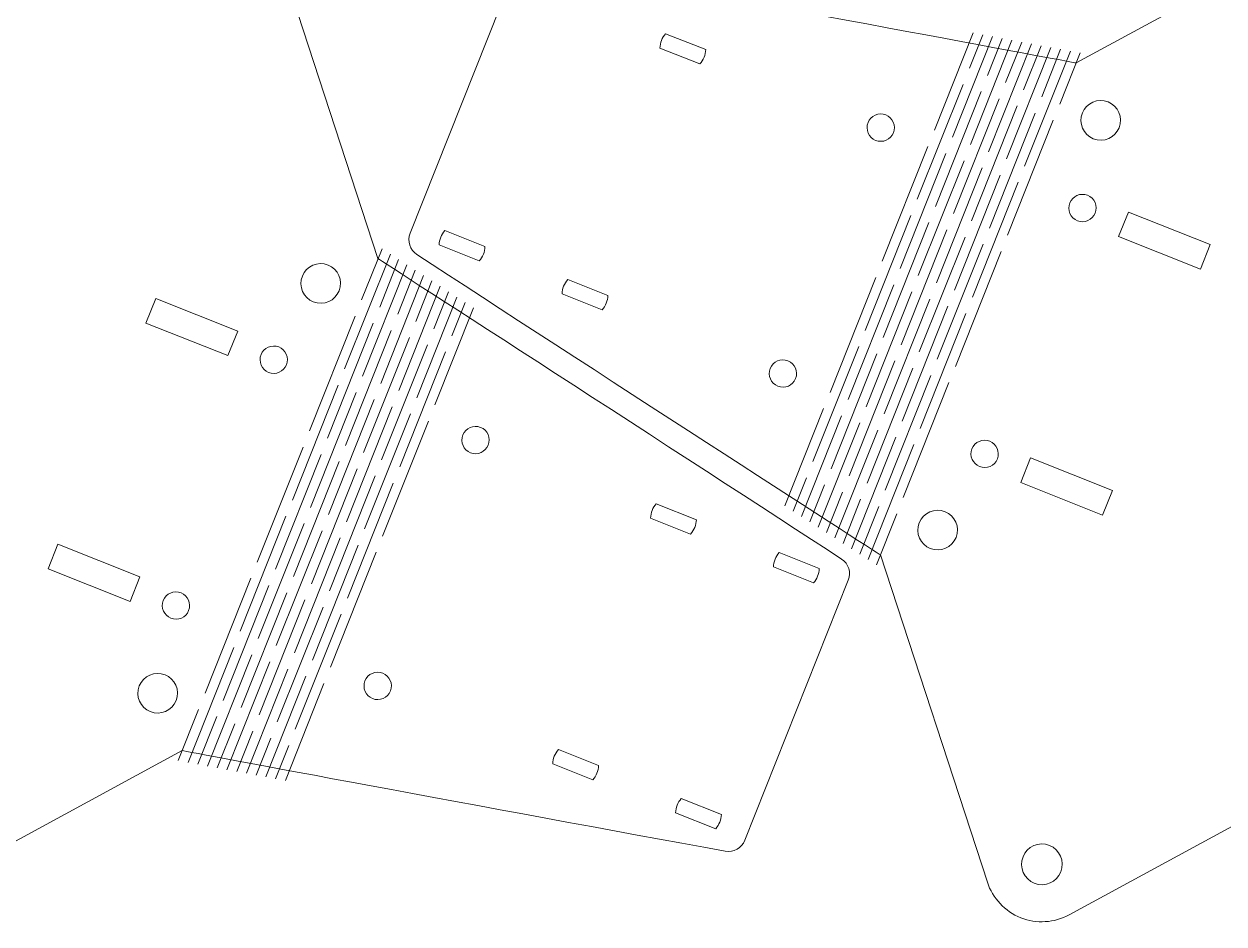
# Model space of a CAD drawing. Header units: inches. Extents: x -11.8 to 6.2, y -5.8 to 5.2.
# Drawn here: x -2.85 to 2.51, y -5.76 to -1.74 of the extents above; entities that cross this region are included whole.
import ezdxf

# ---------------------------------------------------------------- set-up
doc = ezdxf.new("R2010")
doc.units = ezdxf.units.IN
doc.header["$MEASUREMENT"] = 0
doc.layers.add('VIEW_HATCHES', color=7, linetype='Continuous')

msp = doc.modelspace()

# ---------------------------------------------------------------- linework, layer by layer
at = {"layer": 'VIEW_HATCHES', "color": 4, "lineweight": 5}
for points in [[(-2.139, -1.0511), (-2.139, -1.0511), (-3.4896, -1.784), (-3.4896, -1.784), (-3.4896, -1.784), (-3.5563, -1.8203), (-3.6358, -1.8251), (-3.7064, -1.7971), (-3.7064, -1.7971), (-3.777, -1.769), (-3.8317, -1.7106), (-3.8554, -1.6384), (-3.8554, -1.6384), (-3.8554, -1.6384), (-4.3327, -0.1778), (-4.3327, -0.1778), (-4.3327, -0.1778), (-4.3327, -0.1778), (-4.3327, -0.1778), (-4.3327, -0.1778), (-4.3327, -0.1778), (-4.3589, -0.1607), (-5.6886, 0.6973), (-6.4027, 1.1629), (-6.4027, 1.1629), (-6.4341, 1.1834), (-6.4467, 1.2232), (-6.4329, 1.258), (-6.4329, 1.258), (-6.4329, 1.258), (-5.9709, 2.4185), (-5.9709, 2.4185), (-5.9709, 2.4185), (-5.957, 2.4533), (-5.9205, 2.4735), (-5.8836, 2.4668), (-5.8836, 2.4668), (-4.8704, 2.2826), (-3.4893, 2.0236), (-3.4586, 2.018), (-3.4586, 2.018), (-3.4586, 2.018), (-3.4586, 2.018), (-3.4586, 2.018), (-3.4586, 2.018), (-3.4586, 2.018), (-2.1079, 2.751), (-2.1079, 2.751), (-2.1079, 2.751), (-2.0412, 2.7873), (-1.9617, 2.7921), (-1.8911, 2.764), (-1.8911, 2.764), (-1.8205, 2.736), (-1.7658, 2.6776), (-1.7422, 2.6054), (-1.7422, 2.6054), (-1.7422, 2.6054), (-1.2648, 1.1447), (-1.2648, 1.1447), (-1.2648, 1.1447), (-1.2648, 1.1447), (-1.2648, 1.1447), (-1.2648, 1.1447), (-1.2648, 1.1447), (-1.2387, 1.1277), (0.1346, 0.2413), (0.8052, -0.196), (0.8052, -0.196), (0.8366, -0.2164), (0.8492, -0.2562), (0.8353, -0.2911), (0.8353, -0.2911), (0.8353, -0.2911), (0.3734, -1.4515), (0.3734, -1.4515), (0.3734, -1.4515), (0.3595, -1.4864), (0.323, -1.5066), (0.2861, -1.4999), (0.2861, -1.4999), (-0.7271, -1.3156), (-2.1082, -1.0567), (-2.139, -1.0511), (-2.139, -1.0511), (-2.139, -1.0511), (-2.139, -1.0511), (-2.139, -1.0511)], [(-2.139, -4.986), (-2.139, -4.986), (-3.4896, -5.7189), (-3.4896, -5.7189), (-3.4896, -5.7189), (-3.5563, -5.7552), (-3.6358, -5.76), (-3.7064, -5.7319), (-3.7064, -5.7319), (-3.777, -5.7039), (-3.8317, -5.6455), (-3.8554, -5.5733), (-3.8554, -5.5733), (-3.8554, -5.5733), (-4.3327, -4.1126), (-4.3327, -4.1126), (-4.3327, -4.1126), (-4.3327, -4.1126), (-4.3327, -4.1126), (-4.3327, -4.1126), (-4.3327, -4.1126), (-4.3589, -4.0956), (-5.6886, -3.2376), (-6.4027, -2.7719), (-6.4027, -2.7719), (-6.4341, -2.7515), (-6.4467, -2.7117), (-6.4329, -2.6769), (-6.4329, -2.6769), (-6.4329, -2.6769), (-5.9709, -1.5164), (-5.9709, -1.5164), (-5.9709, -1.5164), (-5.957, -1.4816), (-5.9205, -1.4614), (-5.8836, -1.468), (-5.8836, -1.468), (-4.8704, -1.6523), (-3.4893, -1.9112), (-3.4586, -1.9168), (-3.4586, -1.9168), (-3.4586, -1.9168), (-3.4586, -1.9168), (-3.4586, -1.9168), (-3.4586, -1.9168), (-3.4586, -1.9168), (-2.1079, -1.1839), (-2.1079, -1.1839), (-2.1079, -1.1839), (-2.0412, -1.1476), (-1.9617, -1.1428), (-1.8911, -1.1709), (-1.8911, -1.1709), (-1.8205, -1.1989), (-1.7658, -1.2573), (-1.7422, -1.3295), (-1.7422, -1.3295), (-1.7422, -1.3295), (-1.2648, -2.7902), (-1.2648, -2.7902), (-1.2648, -2.7902), (-1.2648, -2.7902), (-1.2648, -2.7902), (-1.2648, -2.7902), (-1.2648, -2.7902), (-1.2387, -2.8072), (0.1346, -3.6936), (0.8052, -4.1309), (0.8052, -4.1309), (0.8366, -4.1513), (0.8492, -4.1911), (0.8353, -4.2259), (0.8353, -4.2259), (0.8353, -4.2259), (0.3734, -5.3864), (0.3734, -5.3864), (0.3734, -5.3864), (0.3595, -5.4212), (0.323, -5.4415), (0.2861, -5.4348), (0.2861, -5.4348), (-0.7271, -5.2505), (-2.1082, -4.9916), (-2.139, -4.986), (-2.139, -4.986), (-2.139, -4.986), (-2.139, -4.986), (-2.139, -4.986)], [(3.1726, -4.986), (3.1726, -4.986), (1.822, -5.7189), (1.822, -5.7189), (1.822, -5.7189), (1.7552, -5.7552), (1.6758, -5.76), (1.6052, -5.7319), (1.6052, -5.7319), (1.5346, -5.7039), (1.4799, -5.6455), (1.4562, -5.5733), (1.4562, -5.5733), (1.4562, -5.5733), (0.9789, -4.1126), (0.9789, -4.1126), (0.9789, -4.1126), (0.9789, -4.1126), (0.9789, -4.1126), (0.9789, -4.1126), (0.9789, -4.1126), (0.9527, -4.0956), (-0.3771, -3.2376), (-1.0911, -2.7719), (-1.0911, -2.7719), (-1.1225, -2.7515), (-1.1351, -2.7117), (-1.1213, -2.6769), (-1.1213, -2.6769), (-1.1213, -2.6769), (-0.6593, -1.5164), (-0.6593, -1.5164), (-0.6593, -1.5164), (-0.6455, -1.4816), (-0.6089, -1.4614), (-0.5721, -1.468), (-0.5721, -1.468), (0.4411, -1.6523), (1.8223, -1.9112), (1.853, -1.9168), (1.853, -1.9168), (1.853, -1.9168), (1.853, -1.9168), (1.853, -1.9168), (1.853, -1.9168), (1.853, -1.9168), (3.2036, -1.1839), (3.2036, -1.1839), (3.2036, -1.1839), (3.2704, -1.1476), (3.3498, -1.1428), (3.4204, -1.1709), (3.4204, -1.1709), (3.4911, -1.1989), (3.5457, -1.2573), (3.5694, -1.3295), (3.5694, -1.3295), (3.5694, -1.3295), (4.0468, -2.7902), (4.0468, -2.7902), (4.0468, -2.7902), (4.0468, -2.7902), (4.0468, -2.7902), (4.0468, -2.7902), (4.0468, -2.7902), (4.0729, -2.8072), (5.4462, -3.6936), (6.1168, -4.1309), (6.1168, -4.1309), (6.1482, -4.1513), (6.1608, -4.1911), (6.1469, -4.2259), (6.1469, -4.2259), (6.1469, -4.2259), (5.6849, -5.3864), (5.6849, -5.3864), (5.6849, -5.3864), (5.6711, -5.4212), (5.6345, -5.4415), (5.5977, -5.4348), (5.5977, -5.4348), (4.5845, -5.2505), (3.2033, -4.9916), (3.1726, -4.986), (3.1726, -4.986), (3.1726, -4.986), (3.1726, -4.986), (3.1726, -4.986)]]:
    msp.add_open_spline(points, degree=3, knots=[0, 0, 0, 0, 0.045455, 0.045455, 0.045455, 0.045455, 0.090909, 0.090909, 0.090909, 0.090909, 0.136364, 0.136364, 0.136364, 0.136364, 0.181818, 0.181818, 0.181818, 0.181818, 0.227273, 0.227273, 0.227273, 0.227273, 0.272727, 0.272727, 0.272727, 0.272727, 0.318182, 0.318182, 0.318182, 0.318182, 0.363636, 0.363636, 0.363636, 0.363636, 0.409091, 0.409091, 0.409091, 0.409091, 0.454545, 0.454545, 0.454545, 0.454545, 0.5, 0.5, 0.5, 0.5, 0.545455, 0.545455, 0.545455, 0.545455, 0.590909, 0.590909, 0.590909, 0.590909, 0.636364, 0.636364, 0.636364, 0.636364, 0.681818, 0.681818, 0.681818, 0.681818, 0.727273, 0.727273, 0.727273, 0.727273, 0.772727, 0.772727, 0.772727, 0.772727, 0.818182, 0.818182, 0.818182, 0.818182, 0.863636, 0.863636, 0.863636, 0.863636, 0.909091, 0.909091, 0.909091, 0.909091, 0.954545, 0.954545, 0.954545, 0.954545, 1, 1, 1, 1], dxfattribs=at)
at = {"layer": 'VIEW_HATCHES', "lineweight": 5}
for points in [[(0.1731, -1.9214), (0.1887, -1.9036), (0.1977, -1.881), (0.1986, -1.8574), (0.1986, -1.8574), (0.1986, -1.8574), (0.0195, -1.7861), (0.0195, -1.7861), (0.0195, -1.7861), (0.0038, -1.8039), (-0.0052, -1.8265), (-0.006, -1.8501), (-0.006, -1.8501), (-0.006, -1.8501), (0.1731, -1.9214), (0.1731, -1.9214)], [(2.0495, -2.1887), (2.0582, -2.1407), (2.0263, -2.0946), (1.9782, -2.0858), (1.9782, -2.0858), (1.9302, -2.0771), (1.8841, -2.109), (1.8753, -2.1571), (1.8753, -2.1571), (1.8666, -2.2052), (1.8985, -2.2512), (1.9466, -2.26), (1.9466, -2.26), (1.9947, -2.2687), (2.0407, -2.2368), (2.0495, -2.1887)], [(1.0401, -2.2165), (1.0461, -2.1834), (1.0241, -2.1516), (0.991, -2.1456), (0.991, -2.1456), (0.9578, -2.1395), (0.9261, -2.1615), (0.92, -2.1947), (0.92, -2.1947), (0.914, -2.2278), (0.936, -2.2596), (0.9691, -2.2656), (0.9691, -2.2656), (1.0023, -2.2717), (1.0341, -2.2497), (1.0401, -2.2165)], [(1.941, -2.5752), (1.9471, -2.542), (1.9251, -2.5102), (1.8919, -2.5042), (1.8919, -2.5042), (1.8587, -2.4982), (1.827, -2.5202), (1.8209, -2.5533), (1.8209, -2.5533), (1.8149, -2.5865), (1.8369, -2.6183), (1.8701, -2.6243), (1.8701, -2.6243), (1.9032, -2.6303), (1.935, -2.6083), (1.941, -2.5752)], [(2.4078, -2.8375), (2.4078, -2.8375), (2.4515, -2.7278), (2.4515, -2.7278), (2.4515, -2.7278), (2.4515, -2.7278), (2.0857, -2.5822), (2.0857, -2.5822), (2.0857, -2.5822), (2.0857, -2.5822), (2.042, -2.6919), (2.042, -2.6919), (2.042, -2.6919), (2.042, -2.6919), (2.4078, -2.8375), (2.4078, -2.8375)], [(-0.9915, -2.729), (-0.9915, -2.729), (-0.8124, -2.8003), (-0.8124, -2.8003), (-0.8124, -2.8003), (-0.7968, -2.7826), (-0.7878, -2.76), (-0.787, -2.7363), (-0.787, -2.7363), (-0.787, -2.7363), (-0.9661, -2.665), (-0.9661, -2.665), (-0.9661, -2.665), (-0.9817, -2.6828), (-0.9907, -2.7054), (-0.9915, -2.729)], [(-1.4332, -2.9168), (-1.4244, -2.8687), (-1.4563, -2.8227), (-1.5044, -2.8139), (-1.5044, -2.8139), (-1.5525, -2.8052), (-1.5986, -2.8371), (-1.6073, -2.8852), (-1.6073, -2.8852), (-1.6161, -2.9332), (-1.5842, -2.9793), (-1.5361, -2.9881), (-1.5361, -2.9881), (-1.488, -2.9968), (-1.4419, -2.9649), (-1.4332, -2.9168)], [(-0.2638, -3.0188), (-0.2481, -3.001), (-0.2391, -2.9784), (-0.2383, -2.9547), (-0.2383, -2.9547), (-0.2383, -2.9547), (-0.4174, -2.8834), (-0.4174, -2.8834), (-0.4174, -2.8834), (-0.433, -2.9012), (-0.442, -2.9238), (-0.4429, -2.9474), (-0.4429, -2.9474), (-0.4429, -2.9474), (-0.2638, -3.0188), (-0.2638, -3.0188)], [(-2.2569, -2.9679), (-2.2569, -2.9679), (-2.3006, -3.0777), (-2.3006, -3.0777), (-2.3006, -3.0777), (-2.3006, -3.0777), (-1.9348, -3.2233), (-1.9348, -3.2233), (-1.9348, -3.2233), (-1.9348, -3.2233), (-1.8911, -3.1135), (-1.8911, -3.1135), (-1.8911, -3.1135), (-1.8911, -3.1135), (-2.2569, -2.9679), (-2.2569, -2.9679)], [(-1.67, -3.2521), (-1.664, -3.219), (-1.686, -3.1872), (-1.7192, -3.1812), (-1.7192, -3.1812), (-1.7523, -3.1752), (-1.7841, -3.1971), (-1.7901, -3.2303), (-1.7901, -3.2303), (-1.7961, -3.2635), (-1.7741, -3.2952), (-1.741, -3.3013), (-1.741, -3.3013), (-1.7078, -3.3073), (-1.6761, -3.2853), (-1.67, -3.2521)], [(0.6033, -3.3139), (0.6093, -3.2807), (0.5873, -3.2489), (0.5541, -3.2429), (0.5541, -3.2429), (0.521, -3.2369), (0.4892, -3.2589), (0.4832, -3.292), (0.4832, -3.292), (0.4771, -3.3252), (0.4991, -3.3569), (0.5323, -3.363), (0.5323, -3.363), (0.5655, -3.369), (0.5972, -3.347), (0.6033, -3.3139)], [(-0.7691, -3.6108), (-0.7631, -3.5776), (-0.7851, -3.5459), (-0.8182, -3.5398), (-0.8182, -3.5398), (-0.8514, -3.5338), (-0.8832, -3.5558), (-0.8892, -3.589), (-0.8892, -3.589), (-0.8952, -3.6221), (-0.8732, -3.6539), (-0.8401, -3.6599), (-0.8401, -3.6599), (-0.8069, -3.6659), (-0.7752, -3.644), (-0.7691, -3.6108)], [(1.5042, -3.6725), (1.5102, -3.6393), (1.4882, -3.6076), (1.455, -3.6016), (1.455, -3.6016), (1.4219, -3.5955), (1.3901, -3.6175), (1.3841, -3.6507), (1.3841, -3.6507), (1.3781, -3.6838), (1.4001, -3.7156), (1.4332, -3.7216), (1.4332, -3.7216), (1.4664, -3.7277), (1.4981, -3.7057), (1.5042, -3.6725)], [(1.971, -3.9349), (1.971, -3.9349), (2.0146, -3.8251), (2.0146, -3.8251), (2.0146, -3.8251), (2.0146, -3.8251), (1.6489, -3.6795), (1.6489, -3.6795), (1.6489, -3.6795), (1.6489, -3.6795), (1.6052, -3.7893), (1.6052, -3.7893), (1.6052, -3.7893), (1.6052, -3.7893), (1.971, -3.9349), (1.971, -3.9349)], [(-0.0222, -3.8841), (-0.0378, -3.9018), (-0.0468, -3.9244), (-0.0477, -3.9481), (-0.0477, -3.9481), (-0.0477, -3.9481), (0.1314, -4.0194), (0.1314, -4.0194), (0.1314, -4.0194), (0.1471, -4.0016), (0.1561, -3.979), (0.1569, -3.9554), (0.1569, -3.9554), (0.1569, -3.9554), (-0.0222, -3.8841), (-0.0222, -3.8841)], [(1.3214, -4.0176), (1.3301, -3.9696), (1.2982, -3.9235), (1.2502, -3.9147), (1.2502, -3.9147), (1.2021, -3.906), (1.156, -3.9379), (1.1472, -3.986), (1.1472, -3.986), (1.1385, -4.0341), (1.1704, -4.0801), (1.2185, -4.0889), (1.2185, -4.0889), (1.2666, -4.0976), (1.3126, -4.0657), (1.3214, -4.0176)], [(-2.6937, -4.0653), (-2.6937, -4.0653), (-2.7374, -4.175), (-2.7374, -4.175), (-2.7374, -4.175), (-2.7374, -4.175), (-2.3717, -4.3206), (-2.3717, -4.3206), (-2.3717, -4.3206), (-2.3717, -4.3206), (-2.328, -4.2109), (-2.328, -4.2109), (-2.328, -4.2109), (-2.328, -4.2109), (-2.6937, -4.0653), (-2.6937, -4.0653)], [(0.6801, -4.2378), (0.6958, -4.22), (0.7048, -4.1974), (0.7056, -4.1738), (0.7056, -4.1738), (0.7056, -4.1738), (0.5265, -4.1025), (0.5265, -4.1025), (0.5265, -4.1025), (0.5109, -4.1202), (0.5019, -4.1429), (0.501, -4.1665), (0.501, -4.1665), (0.501, -4.1665), (0.6801, -4.2378), (0.6801, -4.2378)], [(-2.1069, -4.3495), (-2.1009, -4.3163), (-2.1228, -4.2846), (-2.156, -4.2785), (-2.156, -4.2785), (-2.1892, -4.2725), (-2.2209, -4.2945), (-2.227, -4.3276), (-2.227, -4.3276), (-2.233, -4.3608), (-2.211, -4.3926), (-2.1778, -4.3986), (-2.1778, -4.3986), (-2.1447, -4.4046), (-2.1129, -4.3826), (-2.1069, -4.3495)], [(-2.1613, -4.7457), (-2.1525, -4.6976), (-2.1844, -4.6516), (-2.2325, -4.6428), (-2.2325, -4.6428), (-2.2806, -4.6341), (-2.3267, -4.666), (-2.3354, -4.7141), (-2.3354, -4.7141), (-2.3442, -4.7622), (-2.3123, -4.8082), (-2.2642, -4.817), (-2.2642, -4.817), (-2.2161, -4.8257), (-2.17, -4.7938), (-2.1613, -4.7457)], [(-1.206, -4.7081), (-1.1999, -4.675), (-1.2219, -4.6432), (-1.2551, -4.6372), (-1.2551, -4.6372), (-1.2883, -4.6311), (-1.32, -4.6531), (-1.3261, -4.6863), (-1.3261, -4.6863), (-1.3321, -4.7195), (-1.3101, -4.7512), (-1.2769, -4.7573), (-1.2769, -4.7573), (-1.2438, -4.7633), (-1.212, -4.7413), (-1.206, -4.7081)], [(-0.459, -4.9814), (-0.4747, -4.9992), (-0.4837, -5.0218), (-0.4845, -5.0454), (-0.4845, -5.0454), (-0.4845, -5.0454), (-0.3054, -5.1167), (-0.3054, -5.1167), (-0.3054, -5.1167), (-0.2898, -5.099), (-0.2808, -5.0764), (-0.2799, -5.0527), (-0.2799, -5.0527), (-0.2799, -5.0527), (-0.459, -4.9814), (-0.459, -4.9814)], [(0.2687, -5.2711), (0.2687, -5.2711), (0.0896, -5.1998), (0.0896, -5.1998), (0.0896, -5.1998), (0.074, -5.2176), (0.065, -5.2402), (0.0642, -5.2638), (0.0642, -5.2638), (0.0642, -5.2638), (0.2433, -5.3351), (0.2433, -5.3351), (0.2433, -5.3351), (0.2589, -5.3174), (0.2679, -5.2948), (0.2687, -5.2711)], [(1.7893, -5.51), (1.7983, -5.4605), (1.7655, -5.4131), (1.7161, -5.4042), (1.7161, -5.4042), (1.6666, -5.3952), (1.6192, -5.4279), (1.6103, -5.4774), (1.6103, -5.4774), (1.6013, -5.5268), (1.6341, -5.5742), (1.6835, -5.5832), (1.6835, -5.5832), (1.7329, -5.5922), (1.7803, -5.5594), (1.7893, -5.51)]]:
    msp.add_open_spline(points, degree=3, knots=[0, 0, 0, 0, 0.25, 0.25, 0.25, 0.25, 0.5, 0.5, 0.5, 0.5, 0.75, 0.75, 0.75, 0.75, 1, 1, 1, 1], dxfattribs=at)
at = {"layer": 'VIEW_HATCHES', "color": 1, "lineweight": 5}
for points in [[(1.2197, -2.2165), (1.2197, -2.2165), (1.3923, -1.7829), (1.3923, -1.7829)], [(1.3003, -2.2487), (1.3003, -2.2487), (1.4792, -1.7992), (1.4792, -1.7992)], [(1.3765, -1.94), (1.3765, -1.94), (1.4358, -1.7911), (1.4358, -1.7911)], [(1.3809, -2.2806), (1.3809, -2.2806), (1.5661, -1.8154), (1.5661, -1.8154)], [(1.457, -1.9722), (1.457, -1.9722), (1.5227, -1.8073), (1.5227, -1.8073)], [(1.4615, -2.3128), (1.4615, -2.3128), (1.653, -1.8316), (1.653, -1.8316)], [(1.5377, -2.0041), (1.5377, -2.0041), (1.6096, -1.8235), (1.6096, -1.8235)], [(1.5421, -2.3449), (1.5421, -2.3449), (1.7399, -1.8478), (1.7399, -1.8478)], [(1.6182, -2.0363), (1.6182, -2.0363), (1.6965, -1.8397), (1.6965, -1.8397)], [(1.6226, -2.3771), (1.6226, -2.3771), (1.8268, -1.864), (1.8268, -1.864)], [(1.6988, -2.0684), (1.6988, -2.0684), (1.7834, -1.8559), (1.7834, -1.8559)], [(1.7794, -2.1006), (1.7794, -2.1006), (1.8703, -1.8721), (1.8703, -1.8721)], [(1.1435, -2.5253), (1.1435, -2.5253), (1.3477, -2.0123), (1.3477, -2.0123)], [(1.224, -2.5575), (1.224, -2.5575), (1.4283, -2.0444), (1.4283, -2.0444)], [(1.3047, -2.5894), (1.3047, -2.5894), (1.5089, -2.0764), (1.5089, -2.0764)], [(1.3852, -2.6216), (1.3852, -2.6216), (1.5895, -2.1085), (1.5895, -2.1085)], [(1.4658, -2.6536), (1.4658, -2.6536), (1.6701, -2.1406), (1.6701, -2.1406)], [(1.5464, -2.6858), (1.5464, -2.6858), (1.7506, -2.1728), (1.7506, -2.1728)], [(0.9867, -2.802), (0.9867, -2.802), (1.1909, -2.289), (1.1909, -2.289)], [(1.0672, -2.8342), (1.0672, -2.8342), (1.2714, -2.3212), (1.2714, -2.3212)], [(1.1479, -2.8661), (1.1479, -2.8661), (1.3521, -2.3531), (1.3521, -2.3531)], [(1.2284, -2.8983), (1.2284, -2.8983), (1.4326, -2.3853), (1.4326, -2.3853)], [(1.309, -2.9304), (1.309, -2.9304), (1.5132, -2.4173), (1.5132, -2.4173)], [(1.3895, -2.9626), (1.3895, -2.9626), (1.5938, -2.4495), (1.5938, -2.4495)], [(0.9104, -3.1107), (0.9104, -3.1107), (1.1147, -2.5977), (1.1147, -2.5977)], [(0.9911, -3.1426), (0.9911, -3.1426), (1.1953, -2.6296), (1.1953, -2.6296)], [(1.0716, -3.1748), (1.0716, -3.1748), (1.2759, -2.6618), (1.2759, -2.6618)], [(1.1522, -3.2069), (1.1522, -3.2069), (1.3565, -2.6938), (1.3565, -2.6938)], [(1.2328, -3.239), (1.2328, -3.239), (1.437, -2.726), (1.437, -2.726)], [(-1.2095, -2.7698), (-1.2095, -2.7698), (-1.4137, -3.2828), (-1.4137, -3.2828)], [(-1.2466, -2.7458), (-1.2466, -2.7458), (-1.3375, -2.9743), (-1.3375, -2.9743)], [(1.3134, -3.2711), (1.3134, -3.2711), (1.5176, -2.7581), (1.5176, -2.7581)], [(-1.1352, -2.8178), (-1.1352, -2.8178), (-1.3332, -3.315), (-1.3332, -3.315)], [(-1.1724, -2.7938), (-1.1724, -2.7938), (-1.257, -3.0064), (-1.257, -3.0064)], [(-1.061, -2.8658), (-1.061, -2.8658), (-1.2526, -3.3471), (-1.2526, -3.3471)], [(-1.0981, -2.8418), (-1.0981, -2.8418), (-1.1764, -3.0385), (-1.1764, -3.0385)], [(-1.0238, -2.8898), (-1.0238, -2.8898), (-1.0958, -3.0706), (-1.0958, -3.0706)], [(0.7537, -3.3873), (0.7537, -3.3873), (0.9579, -2.8742), (0.9579, -2.8742)], [(-0.9867, -2.9137), (-0.9867, -2.9137), (-1.1721, -3.3793), (-1.1721, -3.3793)], [(-0.9496, -2.9377), (-0.9496, -2.9377), (-1.0153, -3.1028), (-1.0153, -3.1028)], [(0.8342, -3.4195), (0.8342, -3.4195), (1.0384, -2.9064), (1.0384, -2.9064)], [(0.9149, -3.4514), (0.9149, -3.4514), (1.1191, -2.9383), (1.1191, -2.9383)], [(-0.9125, -2.9617), (-0.9125, -2.9617), (-1.0914, -3.4112), (-1.0914, -3.4112)], [(-0.8753, -2.9857), (-0.8753, -2.9857), (-0.9346, -3.1347), (-0.9346, -3.1347)], [(0.9954, -3.4835), (0.9954, -3.4835), (1.1996, -2.9705), (1.1996, -2.9705)], [(-1.3663, -3.0465), (-1.3663, -3.0465), (-1.5705, -3.5595), (-1.5705, -3.5595)], [(-0.8382, -3.0097), (-0.8382, -3.0097), (-1.0109, -3.4434), (-1.0109, -3.4434)], [(1.076, -3.5156), (1.076, -3.5156), (1.2802, -3.0026), (1.2802, -3.0026)], [(1.1565, -3.5478), (1.1565, -3.5478), (1.3608, -3.0348), (1.3608, -3.0348)], [(-1.2857, -3.0785), (-1.2857, -3.0785), (-1.4899, -3.5916), (-1.4899, -3.5916)], [(-1.2052, -3.1107), (-1.2052, -3.1107), (-1.4094, -3.6238), (-1.4094, -3.6238)], [(-1.1246, -3.1428), (-1.1246, -3.1428), (-1.3288, -3.6558), (-1.3288, -3.6558)], [(-1.044, -3.175), (-1.044, -3.175), (-1.2483, -3.688), (-1.2483, -3.688)], [(-0.9634, -3.2069), (-0.9634, -3.2069), (-1.1676, -3.7199), (-1.1676, -3.7199)], [(0.6774, -3.6959), (0.6774, -3.6959), (0.8817, -3.1829), (0.8817, -3.1829)], [(0.7581, -3.7278), (0.7581, -3.7278), (0.9624, -3.2148), (0.9624, -3.2148)], [(0.8386, -3.76), (0.8386, -3.76), (1.0429, -3.247), (1.0429, -3.247)], [(0.9192, -3.7921), (0.9192, -3.7921), (1.1235, -3.2791), (1.1235, -3.2791)], [(0.9998, -3.8243), (0.9998, -3.8243), (1.204, -3.3113), (1.204, -3.3113)], [(-1.4425, -3.355), (-1.4425, -3.355), (-1.6467, -3.8681), (-1.6467, -3.8681)], [(1.0804, -3.8563), (1.0804, -3.8563), (1.2846, -3.3433), (1.2846, -3.3433)], [(-1.3619, -3.3872), (-1.3619, -3.3872), (-1.5662, -3.9003), (-1.5662, -3.9003)], [(-1.2813, -3.4193), (-1.2813, -3.4193), (-1.4856, -3.9323), (-1.4856, -3.9323)], [(-1.2008, -3.4515), (-1.2008, -3.4515), (-1.405, -3.9645), (-1.405, -3.9645)], [(0.5523, -3.8932), (0.5523, -3.8932), (0.7249, -3.4595), (0.7249, -3.4595)], [(-1.1201, -3.4834), (-1.1201, -3.4834), (-1.3244, -3.9964), (-1.3244, -3.9964)], [(-1.0396, -3.5156), (-1.0396, -3.5156), (-1.2438, -4.0286), (-1.2438, -4.0286)], [(0.6265, -3.9411), (0.6265, -3.9411), (0.8055, -3.4916), (0.8055, -3.4916)], [(0.7008, -3.9891), (0.7008, -3.9891), (0.8861, -3.5236), (0.8861, -3.5236)], [(0.775, -4.0371), (0.775, -4.0371), (0.9667, -3.5557), (0.9667, -3.5557)], [(0.8493, -4.0851), (0.8493, -4.0851), (1.0473, -3.5878), (1.0473, -3.5878)], [(-1.5993, -3.6317), (-1.5993, -3.6317), (-1.8035, -4.1448), (-1.8035, -4.1448)], [(0.9236, -4.133), (0.9236, -4.133), (1.1278, -3.62), (1.1278, -3.62)], [(-1.5187, -3.6638), (-1.5187, -3.6638), (-1.7229, -4.1768), (-1.7229, -4.1768)], [(-1.4382, -3.696), (-1.4382, -3.696), (-1.6424, -4.209), (-1.6424, -4.209)], [(-1.3576, -3.7281), (-1.3576, -3.7281), (-1.5618, -4.2411), (-1.5618, -4.2411)], [(-1.277, -3.7602), (-1.277, -3.7602), (-1.4813, -4.2733), (-1.4813, -4.2733)], [(-1.1964, -3.7921), (-1.1964, -3.7921), (-1.4006, -4.3052), (-1.4006, -4.3052)], [(0.5894, -3.9172), (0.5894, -3.9172), (0.6487, -3.7681), (0.6487, -3.7681)], [(0.6637, -3.9651), (0.6637, -3.9651), (0.7294, -3.8), (0.7294, -3.8)], [(0.7379, -4.0131), (0.7379, -4.0131), (0.8099, -3.8322), (0.8099, -3.8322)], [(0.8122, -4.0611), (0.8122, -4.0611), (0.8905, -3.8643), (0.8905, -3.8643)], [(0.8864, -4.109), (0.8864, -4.109), (0.971, -3.8965), (0.971, -3.8965)], [(-1.6754, -3.9403), (-1.6754, -3.9403), (-1.8797, -4.4533), (-1.8797, -4.4533)], [(0.9607, -4.157), (0.9607, -4.157), (1.0516, -3.9286), (1.0516, -3.9286)], [(-1.5949, -3.9725), (-1.5949, -3.9725), (-1.7991, -4.4855), (-1.7991, -4.4855)], [(-1.5143, -4.0045), (-1.5143, -4.0045), (-1.7186, -4.5176), (-1.7186, -4.5176)], [(-1.4338, -4.0367), (-1.4338, -4.0367), (-1.638, -4.5498), (-1.638, -4.5498)], [(-1.3531, -4.0686), (-1.3531, -4.0686), (-1.5574, -4.5817), (-1.5574, -4.5817)], [(-1.2726, -4.1008), (-1.2726, -4.1008), (-1.4768, -4.6139), (-1.4768, -4.6139)], [(-1.8323, -4.217), (-1.8323, -4.217), (-2.0365, -4.73), (-2.0365, -4.73)], [(-1.7517, -4.2492), (-1.7517, -4.2492), (-1.956, -4.7622), (-1.956, -4.7622)], [(-1.6712, -4.2813), (-1.6712, -4.2813), (-1.8754, -4.7943), (-1.8754, -4.7943)], [(-1.5906, -4.3135), (-1.5906, -4.3135), (-1.7949, -4.8265), (-1.7949, -4.8265)], [(-1.51, -4.3454), (-1.51, -4.3454), (-1.7142, -4.8584), (-1.7142, -4.8584)], [(-1.4294, -4.3775), (-1.4294, -4.3775), (-1.6337, -4.8906), (-1.6337, -4.8906)], [(-1.9085, -4.5258), (-1.9085, -4.5258), (-2.1128, -5.0388), (-2.1128, -5.0388)], [(-1.828, -4.558), (-1.828, -4.558), (-2.0259, -5.055), (-2.0259, -5.055)], [(-1.7474, -4.59), (-1.7474, -4.59), (-1.939, -5.0712), (-1.939, -5.0712)], [(-1.6669, -4.6222), (-1.6669, -4.6222), (-1.8521, -5.0874), (-1.8521, -5.0874)], [(-1.5862, -4.6541), (-1.5862, -4.6541), (-1.7652, -5.1037), (-1.7652, -5.1037)], [(-1.5057, -4.6863), (-1.5057, -4.6863), (-1.6783, -5.1199), (-1.6783, -5.1199)], [(-2.0653, -4.8023), (-2.0653, -4.8023), (-2.1562, -5.0307), (-2.1562, -5.0307)], [(-1.9847, -4.8344), (-1.9847, -4.8344), (-2.0693, -5.0469), (-2.0693, -5.0469)], [(-1.9041, -4.8665), (-1.9041, -4.8665), (-1.9824, -5.0631), (-1.9824, -5.0631)], [(-1.8236, -4.8987), (-1.8236, -4.8987), (-1.8955, -5.0793), (-1.8955, -5.0793)], [(-1.743, -4.9306), (-1.743, -4.9306), (-1.8086, -5.0956), (-1.8086, -5.0956)], [(-1.6624, -4.9628), (-1.6624, -4.9628), (-1.7217, -5.1118), (-1.7217, -5.1118)]]:
    msp.add_open_spline(points, degree=3, dxfattribs=at)

doc.saveas('drawing.dxf')
